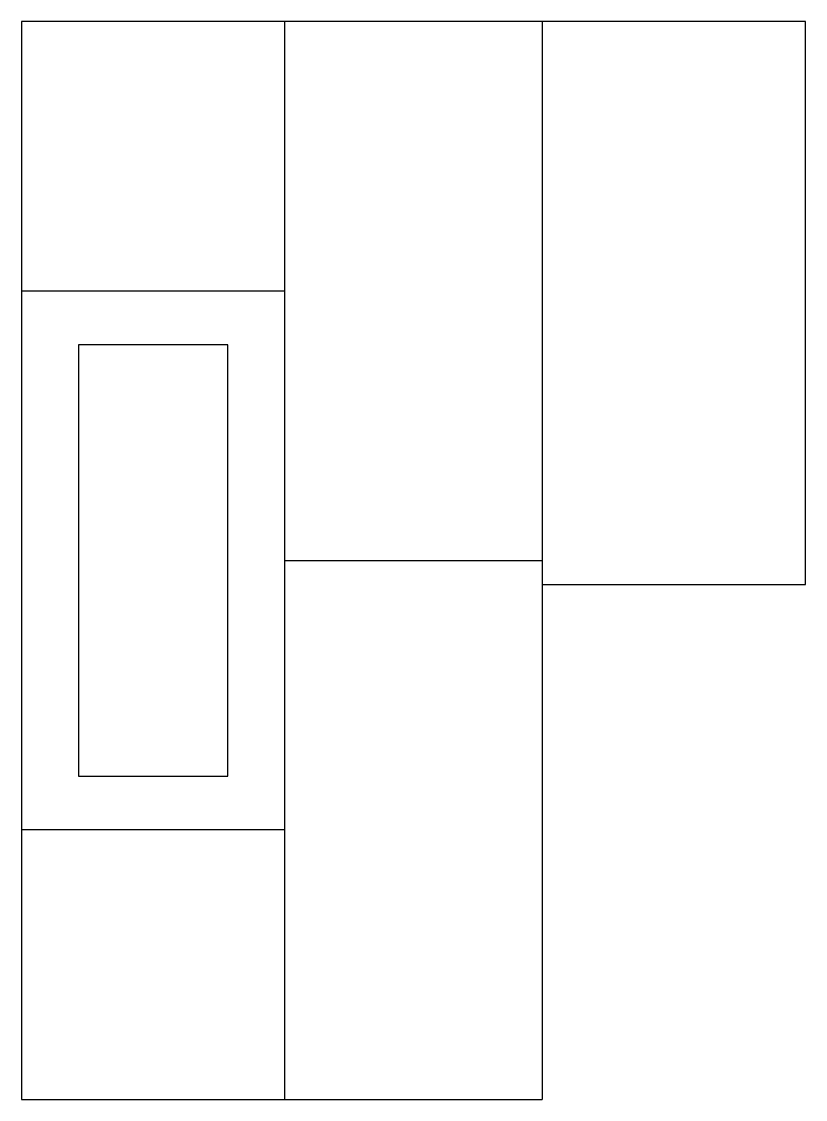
# Model space of a CAD drawing. Header units: millimetres. Extents: x 1353 to 1484, y 2068 to 2248.
import ezdxf

# ---------------------------------------------------------------- set-up
doc = ezdxf.new("R2010")
doc.units = ezdxf.units.MM

msp = doc.modelspace()

# ---------------------------------------------------------------- linework, layer by layer
for p, q in [((1352.71, 2247.55), (1352.71, 2067.55)), ((1483.71, 2247.55), (1352.71, 2247.55)), ((1439.71, 2247.55), (1439.71, 2067.55)), ((1396.71, 2157.55), (1439.71, 2157.55)), ((1352.71, 2067.55), (1439.71, 2067.55))]:
    msp.add_line(p, q)
for points in [[(1396.71, 2067.55), (1396.71, 2247.55)], [(1439.71, 2153.55), (1483.71, 2153.55), (1483.71, 2247.55)], [(1396.71, 2202.55), (1352.71, 2202.55)], [(1396.71, 2112.55), (1352.71, 2112.55)]]:
    msp.add_lwpolyline(points)
msp.add_lwpolyline([(1387.21, 2121.55), (1387.21, 2193.55), (1362.21, 2193.55), (1362.21, 2121.55)], close=True)

doc.saveas('drawing.dxf')
